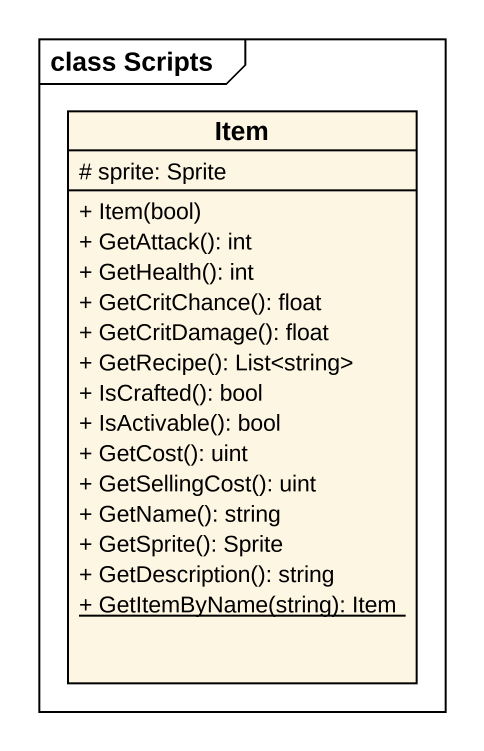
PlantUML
@startuml
mainframe class Scripts
hide circle
hide empty members
skinparam classAttributeIconSize 0
class Item {
  # sprite: Sprite
  + Item(bool)
  + GetAttack(): int
  + GetHealth(): int
  + GetCritChance(): float
  + GetCritDamage(): float
  + GetRecipe(): List<string>
  + IsCrafted(): bool
  + IsActivable(): bool
  + GetCost(): uint
  + GetSellingCost(): uint
  + GetName(): string
  + GetSprite(): Sprite
  + GetDescription(): string
  {static} + GetItemByName(string): Item
}
@enduml
